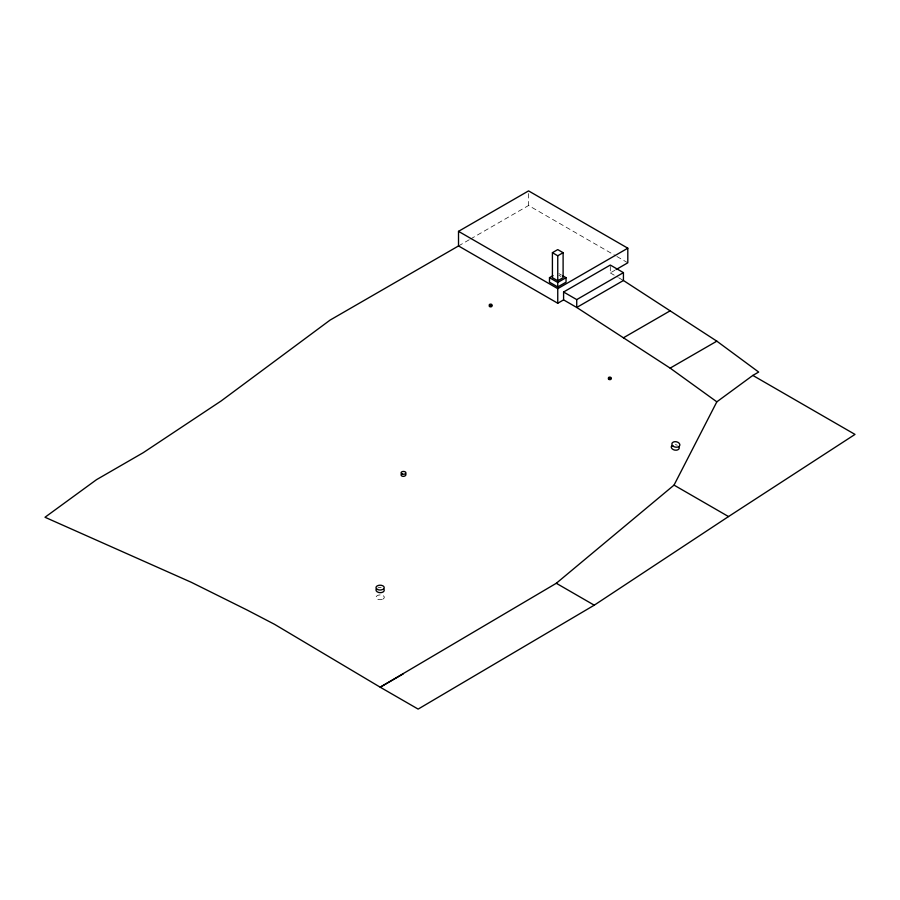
<?xml version="1.0" encoding="UTF-8"?>
<svg xmlns="http://www.w3.org/2000/svg" width="900" height="900" viewBox="0 0 900 900"><rect width="100%" height="100%" fill="white"/><g stroke="black" fill="none" stroke-linecap="round" stroke-linejoin="round"><path stroke-width="0.67" stroke-dasharray="4.5 3.38" d="M458.516 245.947L469.384 239.67M470.588 238.972L528.57 205.504L615.712 255.814M610.301 266.355L610.301 272.914L614.97 270.214M616.916 256.511L627.806 262.8M610.301 272.914L617.467 277.043M618.66 277.74L623.43 280.496M558.934 273.589L561.296 274.961M558.832 275.209L560.97 276.446M528.57 193.556L528.57 205.504M378.056 587.812A4.129 2.565 3 0 1 381.184 587.655M675.315 444.668A4.05 2.734 11.1 0 1 677.306 445.264M382.252 599.389A4.117 2.408 -0.5 0 1 376.088 597.555A4.117 2.408 -0.5 0 1 381.6 595.046A4.117 2.408 -0.5 0 1 383.096 598.995"/><path stroke-width="1.35" d="M563.591 299.88L557.752 303.244L458.516 245.947L330.086 320.096L221.107 400.984L143.269 452.666L96.57 479.632L45 517.264L191.183 582.244L247.129 610.043L274.534 624.319L380.194 687.195L556.301 583.279L674.033 485.111L716.839 401.827L752.839 375.424L758.678 372.06L716.839 341.168L623.43 280.496L623.43 272.632L610.301 265.05L563.591 292.005L563.591 299.88L576.731 307.463L670.14 368.123L716.839 401.827M403.301 673.852L380.194 687.195L418.14 709.099L594.248 605.183L728.516 516.566L855 434.407L752.839 375.424M458.516 245.947L458.516 231.345L528.57 190.901L627.806 248.197L627.806 262.8L616.14 269.539M552.409 252.686L557.752 249.604L563.108 252.686L563.108 277.684L557.752 280.778L552.409 277.684L552.409 252.686L557.752 255.78L563.108 252.686M562.477 275.636L566.033 277.684L566.033 282.184L557.752 286.954L549.484 282.184L549.484 277.684L553.028 275.636M549.484 277.684L557.752 282.465L566.033 277.684M458.516 231.345L557.752 288.641L627.806 248.197M563.591 292.005L576.731 299.599L623.43 272.632M623.43 280.496L576.731 307.463L576.731 299.599M623.43 337.793L670.14 310.826M670.14 368.123L716.839 341.168M674.033 485.111L728.516 516.566M556.301 583.279L594.248 605.183M557.752 255.78L557.752 280.778M557.752 282.465L557.752 286.954M557.752 288.641L557.752 303.244M405.585 473.794A2.419 1.631 -5.7 0 1 404.865 475.988A2.419 1.631 -5.7 0 1 401.625 475.853A2.419 1.631 -5.7 0 1 401.794 473.647M610.74 378.259A1.373 0.821 3 0 1 610.74 379.429A1.373 0.821 3 0 1 608.794 379.361A1.373 0.821 3 0 1 608.794 378.191M383.692 588.938A4.129 2.565 3 0 1 380.115 592.673A4.129 2.565 3 0 1 376.549 588.701M491.591 305.494A1.373 0.799 0 0 1 491.501 306.664A1.373 0.799 0 0 1 489.499 306.506A1.373 0.799 0 0 1 489.938 305.37M679.151 447.154A4.05 2.734 11.1 0 1 674.707 450.101A4.05 2.734 11.1 0 1 671.827 445.657M382.162 589.68A4.117 2.408 -0.5 0 1 375.998 587.846A4.117 2.408 -0.5 0 1 381.499 585.337A4.117 2.408 -0.5 0 1 383.006 589.286M489.938 305.618A1.373 0.799 0 0 0 491.996 304.931A1.373 0.799 0 0 0 489.938 304.245A1.373 0.799 0 0 0 489.938 305.618M608.839 378.495A1.373 0.821 3 0 0 611.145 378.202A1.373 0.821 3 0 0 609.457 377.134A1.373 0.821 3 0 0 608.839 378.495M672.998 446.074A4.05 2.734 11.1 0 0 679.725 445.59A4.05 2.734 11.1 0 0 674.865 441.664A4.05 2.734 11.1 0 0 672.998 446.074M402.277 474.053A2.408 1.406 0.6 0 0 405.911 472.871A2.408 1.406 0.6 0 0 402.322 471.611A2.408 1.406 0.6 0 0 402.277 474.053"/></g></svg>
